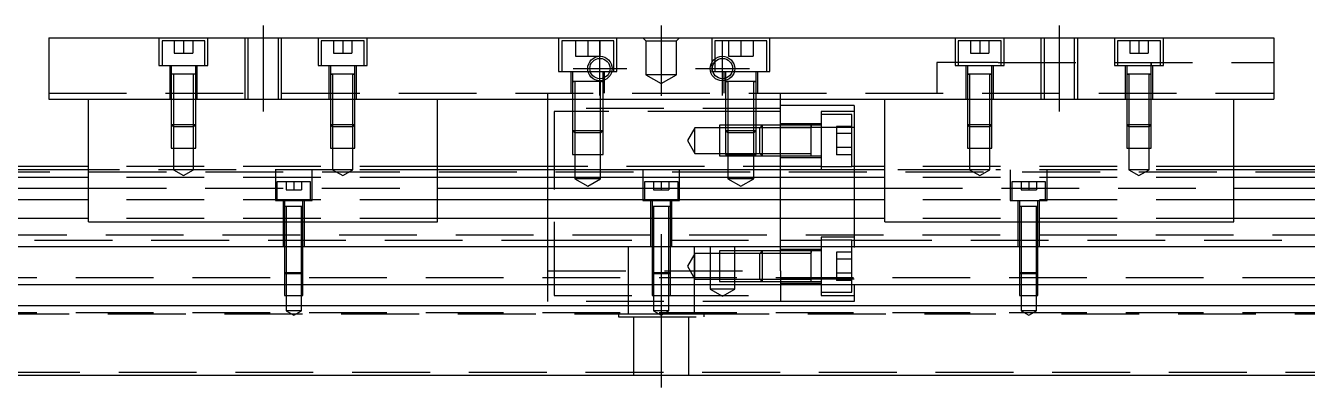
# Model space of a CAD drawing. Extents: x -12 to 700, y -267 to 102.
# Drawn here: x 156.2 to 365.5, y -224.6 to -165.6 of the extents above; entities that cross this region are included whole.
import ezdxf

# ---------------------------------------------------------------- set-up
doc = ezdxf.new("R2010")
doc.units = 0
doc.linetypes.add('CENTER', pattern=[50.8, 31.75, -6.35, 6.35, -6.35])
doc.linetypes.add('DASHED', pattern=[19.05, 12.7, -6.35])
doc.layers.get('0').update_dxf_attribs({"linetype": 'CONTINUOUS'})
doc.layers.add('CENTER', color=1, linetype='CENTER')

msp = doc.modelspace()

# ---------------------------------------------------------------- linework, layer by layer
at = {"color": 7, "linetype": 'CONTINUOUS'}
for p, q in [((160, -167.55), (360, -167.55)), ((160, -167.55), (160, -177.55)), ((360, -167.55), (360, -177.55)), ((160, -177.55), (360, -177.55)), ((166.5, -197.55), (166.5, -177.55)), ((223.5, -197.55), (223.5, -177.55)), ((241.5, -189.05), (241.5, -177.55)), ((279.5, -189.05), (279.5, -177.55)), ((296.5, -197.55), (296.5, -177.55)), ((353.5, -197.55), (353.5, -177.55)), ((291.5, -178.55), (279.5, -178.55)), ((291.5, -178.55), (291.5, -189.05)), ((166.5, -189.05), (0, -189.05)), ((166.5, -190.3), (0, -190.3)), ((166.5, -188.55), (60.5, -188.55)), ((241.5, -188.55), (223.5, -188.55)), ((296.5, -189.05), (223.5, -189.05)), ((296.5, -190.3), (223.5, -190.3)), ((296.5, -188.55), (291.5, -188.55)), ((465, -188.55), (353.5, -188.55)), ((520, -189.05), (353.5, -189.05)), ((520, -190.3), (353.5, -190.3)), ((0, -192.08), (166.5, -192.08)), ((223.5, -192.08), (296.5, -192.08)), ((353.5, -192.08), (520, -192.08)), ((166.5, -193.97), (0, -193.97)), ((296.5, -193.97), (223.5, -193.97)), ((520, -193.97), (353.5, -193.97)), ((166.5, -197.03), (0, -197.03)), ((166.5, -197.55), (223.5, -197.55)), ((296.5, -197.03), (223.5, -197.03)), ((296.5, -197.55), (353.5, -197.55)), ((520, -197.03), (353.5, -197.03)), ((0, -201.55), (520, -201.55)), ((520, -207.85), (0, -207.85)), ((520, -211.25), (0, -211.25)), ((0, -222.55), (520, -222.55))]:
    msp.add_line(p, q, dxfattribs=at)
at = {"color": 3, "linetype": 'DASHED'}
for p, q in [((178, -167.55), (178, -172.05)), ((185.5, -168.05), (178.5, -168.05)), ((178.5, -168.05), (178.5, -172.05)), ((180.5, -168.05), (180.5, -170.05)), ((182, -168.05), (182, -170.05)), ((183.5, -168.05), (183.5, -170.05)), ((185.5, -172.05), (185.5, -168.05)), ((186, -172.05), (186, -167.55)), ((192, -167.55), (192, -177.55)), ((192.5, -167.55), (192.5, -177.55)), ((197.5, -177.55), (197.5, -167.55)), ((198, -177.55), (198, -167.55)), ((204, -167.55), (204, -172.05)), ((211.5, -168.05), (204.5, -168.05)), ((204.5, -168.05), (204.5, -172.05)), ((206.5, -168.05), (206.5, -170.05)), ((208, -168.05), (208, -170.05)), ((209.5, -168.05), (209.5, -170.05)), ((211.5, -172.05), (211.5, -168.05)), ((212, -172.05), (212, -167.55)), ((243.25, -167.55), (243.25, -173.05)), ((252.25, -168.05), (243.75, -168.05)), ((243.75, -168.05), (243.75, -173.05)), ((246, -168.05), (246, -170.55)), ((248, -168.05), (248, -170.55)), ((250, -168.05), (250, -170.55)), ((252.25, -173.05), (252.25, -168.05)), ((252.75, -173.05), (252.75, -167.55)), ((257.5, -168.05), (257, -167.55)), ((257.5, -168.05), (257.5, -173.55)), ((257.5, -168.05), (262.5, -168.05)), ((262.5, -168.05), (263, -167.55)), ((262.5, -173.55), (262.5, -168.05)), ((268.25, -167.55), (268.25, -173.05)), ((277.25, -168.05), (268.75, -168.05)), ((268.75, -168.05), (268.75, -170.99)), ((271, -168.05), (271, -170.55)), ((273, -168.05), (273, -170.55)), ((275, -168.05), (275, -170.55)), ((277.25, -173.05), (277.25, -168.05)), ((277.75, -173.05), (277.75, -167.55)), ((308, -167.55), (308, -172.05)), ((315.5, -168.05), (308.5, -168.05)), ((308.5, -168.05), (308.5, -172.05)), ((310.5, -168.05), (310.5, -170.05)), ((312, -168.05), (312, -170.05)), ((313.5, -168.05), (313.5, -170.05)), ((315.5, -172.05), (315.5, -168.05)), ((316, -172.05), (316, -167.55)), ((322, -167.55), (322, -177.55)), ((322.5, -167.55), (322.5, -177.55)), ((327.5, -177.55), (327.5, -167.55)), ((328, -177.55), (328, -167.55)), ((334, -167.55), (334, -172.05)), ((341.5, -168.05), (334.5, -168.05)), ((334.5, -168.05), (334.5, -172.05)), ((336.5, -168.05), (336.5, -170.05)), ((338, -168.05), (338, -170.05)), ((339.5, -168.05), (339.5, -170.05)), ((341.5, -172.05), (341.5, -168.05)), ((342, -172.05), (342, -167.55)), ((180.5, -170.05), (182, -170.05)), ((182, -170.05), (183.5, -170.05)), ((206.5, -170.05), (208, -170.05)), ((208, -170.05), (209.5, -170.05)), ((246, -170.55), (248, -170.55)), ((248, -170.55), (250, -170.55)), ((268.75, -170.99), (268.75, -171.47)), ((268.75, -171.47), (268.75, -173.05)), ((271, -170.55), (273, -170.55)), ((273, -170.55), (275, -170.55)), ((305, -171.55), (305, -176.55)), ((315, -171.55), (305, -171.55)), ((310.5, -170.05), (312, -170.05)), ((312, -170.05), (313.5, -170.05)), ((315, -171.55), (360, -171.55)), ((336.5, -170.05), (338, -170.05)), ((338, -170.05), (339.5, -170.05)), ((340, -172.05), (340, -171.55)), ((340, -171.55), (340, -172.05)), ((178, -172.05), (186, -172.05)), ((179.75, -172.05), (179.75, -177.55)), ((180, -172.05), (180, -173.45)), ((180, -173.44), (180, -173.45)), ((184, -173.45), (180, -173.45)), ((180, -173.45), (180, -177.55)), ((180, -173.45), (180, -173.46)), ((180.35, -173.45), (180.35, -177.55)), ((183.65, -177.55), (183.65, -173.45)), ((184, -173.45), (184, -172.05)), ((184, -177.55), (184, -173.45)), ((184.25, -177.55), (184.25, -172.05)), ((204, -172.05), (212, -172.05)), ((205.75, -172.05), (205.75, -177.55)), ((206, -172.05), (206, -173.45)), ((206, -173.44), (206, -173.45)), ((206, -173.45), (206.22, -173.45)), ((206.22, -173.45), (206, -173.45)), ((206, -173.45), (206, -173.46)), ((206, -173.45), (206, -177.55)), ((209.78, -173.45), (206.22, -173.45)), ((206.35, -173.45), (206.35, -177.55)), ((209.65, -177.55), (209.65, -173.45)), ((209.78, -173.45), (210, -173.45)), ((210, -173.45), (209.78, -173.45)), ((210, -173.45), (210, -172.05)), ((210, -173.45), (210, -173.44)), ((210, -173.46), (210, -173.45)), ((210, -177.55), (210, -173.45)), ((210.25, -177.55), (210.25, -172.05)), ((243.25, -173.05), (252.75, -173.05)), ((245.25, -173.05), (245.25, -176.55)), ((245.5, -173.05), (245.5, -174.65)), ((250.5, -174.12), (250.5, -173.05)), ((250.75, -176.55), (250.75, -173.05)), ((262.5, -173.55), (257.5, -173.55)), ((257.5, -173.55), (260, -174.99)), ((260, -174.99), (262.5, -173.55)), ((268.25, -173.05), (277.75, -173.05)), ((270.25, -173.05), (270.25, -176.55)), ((270.5, -173.05), (270.5, -174.12)), ((275.5, -174.65), (275.5, -173.05)), ((275.75, -176.55), (275.75, -173.05)), ((308, -172.05), (316, -172.05)), ((309.75, -172.05), (309.75, -177.55)), ((310, -172.05), (310, -173.45)), ((310, -173.44), (310, -173.45)), ((310, -173.45), (310.22, -173.45)), ((310.22, -173.45), (310, -173.45)), ((310, -173.45), (310, -173.46)), ((310, -173.45), (310, -177.55)), ((313.78, -173.45), (310.22, -173.45)), ((310.35, -173.45), (310.35, -177.55)), ((313.65, -177.55), (313.65, -173.45)), ((313.78, -173.45), (314, -173.45)), ((314, -173.45), (313.78, -173.45)), ((314, -173.45), (314, -172.05)), ((314, -173.45), (314, -173.44)), ((314, -173.46), (314, -173.45)), ((314, -177.55), (314, -173.45)), ((314.25, -177.55), (314.25, -172.05)), ((334, -172.05), (342, -172.05)), ((335.75, -172.05), (335.75, -177.55)), ((336, -172.05), (336, -173.45)), ((336, -173.44), (336, -173.45)), ((336, -173.45), (336.22, -173.45)), ((336.22, -173.45), (336, -173.45)), ((336, -173.45), (336, -173.46)), ((336, -173.45), (336, -177.55)), ((339.78, -173.45), (336.22, -173.45)), ((336.35, -173.45), (336.35, -177.55)), ((339.65, -177.55), (339.65, -173.45)), ((339.78, -173.45), (340, -173.45)), ((340, -173.45), (339.78, -173.45)), ((340, -173.45), (340, -172.05)), ((340, -173.45), (340, -173.44)), ((340, -173.46), (340, -173.45)), ((340, -177.55), (340, -173.45)), ((340.25, -177.55), (340.25, -172.05)), ((245.5, -174.65), (245.76, -174.65)), ((245.76, -174.65), (245.5, -174.65)), ((245.5, -174.65), (245.5, -174.66)), ((245.5, -174.65), (245.5, -174.65)), ((245.5, -174.65), (245.5, -176.55)), ((250.01, -174.65), (245.76, -174.65)), ((245.9, -174.65), (245.9, -176.55)), ((250.24, -174.65), (250.01, -174.65)), ((250.1, -176.55), (250.1, -174.65)), ((250.24, -174.65), (250.5, -174.65)), ((250.5, -174.65), (250.24, -174.65)), ((250.5, -174.49), (250.5, -174.12)), ((250.5, -174.65), (250.5, -174.49)), ((250.5, -174.66), (250.5, -174.65)), ((250.5, -176.55), (250.5, -174.65)), ((250.5, -174.65), (250.5, -174.65)), ((270.5, -174.12), (270.5, -174.49)), ((270.5, -174.49), (270.5, -174.65)), ((270.5, -174.65), (270.76, -174.65)), ((270.76, -174.65), (270.5, -174.65)), ((270.5, -174.65), (270.5, -174.66)), ((270.5, -174.65), (270.5, -174.65)), ((270.5, -174.65), (270.5, -176.55)), ((275.24, -174.65), (270.76, -174.65)), ((270.9, -174.65), (270.9, -176.55)), ((275.1, -176.55), (275.1, -174.65)), ((275.24, -174.65), (275.5, -174.65)), ((275.5, -174.65), (275.24, -174.65)), ((275.5, -174.66), (275.5, -174.65)), ((275.5, -176.55), (275.5, -174.65)), ((275.5, -174.65), (275.5, -174.65)), ((160, -176.55), (360, -176.55)), ((180, -177.55), (180, -181.7)), ((180, -177.55), (180, -181.7)), ((180.35, -177.55), (180.35, -182.05)), ((183.65, -182.05), (183.65, -177.55)), ((184, -181.7), (184, -177.55)), ((184, -181.7), (184, -177.55)), ((206, -177.55), (206, -181.7)), ((206, -177.55), (206, -181.7)), ((206.35, -177.55), (206.35, -182.05)), ((209.65, -182.05), (209.65, -177.55)), ((210, -181.7), (210, -177.55)), ((210, -181.7), (210, -177.55)), ((241.5, -177.55), (241.5, -176.55)), ((245.5, -176.55), (245.5, -177.55)), ((245.5, -176.55), (245.5, -177.55)), ((245.5, -177.55), (245.5, -182.65)), ((245.5, -177.55), (245.5, -182.65)), ((245.9, -176.55), (245.9, -177.55)), ((245.9, -177.55), (245.9, -183.05)), ((250.1, -177.55), (250.1, -176.55)), ((250.1, -183.05), (250.1, -177.55)), ((250.5, -177.55), (250.5, -176.55)), ((250.5, -177.55), (250.5, -176.55)), ((250.5, -182.65), (250.5, -177.55)), ((250.5, -182.65), (250.5, -177.55)), ((270.5, -176.55), (270.5, -177.55)), ((270.5, -176.55), (270.5, -177.55)), ((270.5, -177.55), (270.5, -182.65)), ((270.5, -177.55), (270.5, -182.65)), ((270.9, -176.55), (270.9, -177.55)), ((270.9, -177.55), (270.9, -183.05)), ((275.1, -177.55), (275.1, -176.55)), ((275.1, -183.05), (275.1, -177.55)), ((275.5, -177.55), (275.5, -176.55)), ((275.5, -177.55), (275.5, -176.55)), ((275.5, -182.65), (275.5, -177.55)), ((275.5, -182.65), (275.5, -177.55)), ((279.5, -177.55), (279.5, -176.55)), ((310, -177.55), (310, -181.7)), ((310, -177.55), (310, -181.7)), ((310.35, -177.55), (310.35, -182.05)), ((313.65, -182.05), (313.65, -177.55)), ((314, -181.7), (314, -177.55)), ((314, -181.7), (314, -177.55)), ((336, -177.55), (336, -181.7)), ((336, -177.55), (336, -181.7)), ((336.35, -177.55), (336.35, -182.05)), ((339.65, -182.05), (339.65, -177.55)), ((340, -181.7), (340, -177.55)), ((340, -181.7), (340, -177.55)), ((279.5, -179.05), (241.5, -179.05)), ((242.5, -179.55), (242.5, -197.55)), ((245.5, -179.55), (242.5, -179.55)), ((245.9, -179.55), (245.5, -179.55)), ((248.5, -179.55), (245.9, -179.55)), ((250.1, -179.55), (248.5, -179.55)), ((250.5, -179.55), (250.1, -179.55)), ((270.5, -179.55), (250.5, -179.55)), ((270.9, -179.55), (270.5, -179.55)), ((271.5, -179.55), (270.9, -179.55)), ((275.1, -179.55), (271.5, -179.55)), ((275.5, -179.55), (275.1, -179.55)), ((279.5, -179.55), (275.5, -179.55)), ((286.1, -179.55), (286.1, -189.05)), ((291.5, -179.55), (286.1, -179.55)), ((180, -181.7), (184, -181.7)), ((180, -181.7), (180, -185.55)), ((180, -181.7), (180.35, -182.05)), ((183.65, -182.05), (180.35, -182.05)), ((180.35, -182.05), (180.35, -185.55)), ((183.65, -182.05), (184, -181.7)), ((183.65, -185.55), (183.65, -182.05)), ((184, -185.55), (184, -181.7)), ((206, -181.7), (210, -181.7)), ((206, -181.7), (206, -185.55)), ((206, -181.7), (206.35, -182.05)), ((209.65, -182.05), (206.35, -182.05)), ((206.35, -182.05), (206.35, -185.55)), ((209.65, -182.05), (210, -181.7)), ((209.65, -185.55), (209.65, -182.05)), ((210, -185.55), (210, -181.7)), ((269.5, -181.8), (269.5, -186.8)), ((270.5, -181.8), (269.5, -181.8)), ((270.9, -181.8), (270.5, -181.8)), ((271.5, -181.8), (270.9, -181.8)), ((275.1, -181.8), (271.5, -181.8)), ((275.5, -181.8), (275.1, -181.8)), ((276.5, -181.8), (275.5, -181.8)), ((276.5, -181.8), (276.1, -182.2)), ((276.5, -181.8), (276.5, -186.8)), ((279.5, -181.8), (276.5, -181.8)), ((279.5, -181.8), (276.5, -181.8)), ((286.1, -181.55), (279.5, -181.55)), ((284.5, -181.8), (279.5, -181.8)), ((284.5, -182.2), (284.5, -181.8)), ((284.5, -182.06), (284.5, -181.8)), ((284.5, -181.8), (284.5, -182.06)), ((284.5, -182.06), (284.5, -181.8)), ((285, -181.8), (284.5, -181.8)), ((284.5, -184.15), (284.5, -182.06)), ((285.1, -181.8), (285, -181.8)), ((285.35, -181.8), (285.1, -181.8)), ((286.1, -181.8), (285.35, -181.8)), ((288.65, -180.05), (286.1, -180.05)), ((288.6, -181.99), (288.6, -183.15)), ((291.1, -181.99), (288.6, -181.99)), ((289, -180.05), (288.65, -180.05)), ((291.1, -180.05), (289, -180.05)), ((291.1, -188.55), (291.1, -180.05)), ((310, -181.7), (314, -181.7)), ((310, -181.7), (310, -185.55)), ((310, -181.7), (310.35, -182.05)), ((313.65, -182.05), (310.35, -182.05)), ((310.35, -182.05), (310.35, -185.55)), ((313.65, -182.05), (314, -181.7)), ((313.65, -185.55), (313.65, -182.05)), ((314, -185.55), (314, -181.7)), ((336, -181.7), (340, -181.7)), ((336, -181.7), (336, -185.55)), ((336, -181.7), (336.35, -182.05)), ((339.65, -182.05), (336.35, -182.05)), ((336.35, -182.05), (336.35, -185.55)), ((339.65, -182.05), (340, -181.7)), ((339.65, -185.55), (339.65, -182.05)), ((340, -185.55), (340, -181.7)), ((245.5, -182.65), (248.5, -182.65)), ((245.5, -182.65), (245.5, -186.55)), ((245.5, -182.65), (245.9, -183.05)), ((248.5, -183.05), (245.9, -183.05)), ((245.9, -183.05), (245.9, -186.55)), ((248.5, -182.65), (250.5, -182.65)), ((250.1, -183.05), (248.5, -183.05)), ((250.1, -183.05), (250.5, -182.65)), ((250.1, -186.55), (250.1, -183.05)), ((250.5, -186.55), (250.5, -182.65)), ((265.5, -182.2), (264.29, -184.3)), ((265.5, -186.4), (265.5, -182.2)), ((269.5, -182.2), (265.5, -182.2)), ((276.1, -182.2), (269.5, -182.2)), ((270.5, -182.65), (271.5, -182.65)), ((270.5, -182.65), (270.5, -186.55)), ((270.5, -182.65), (270.9, -183.05)), ((271.5, -183.05), (270.9, -183.05)), ((270.9, -183.05), (270.9, -186.55)), ((271.5, -182.65), (275.5, -182.65)), ((275.1, -183.05), (271.5, -183.05)), ((275.1, -183.05), (275.5, -182.65)), ((275.1, -186.55), (275.1, -183.05)), ((275.5, -186.55), (275.5, -182.65)), ((276.1, -186.4), (276.1, -182.2)), ((279.5, -182.2), (276.1, -182.2)), ((285, -182.18), (279.5, -182.18)), ((284.5, -182.2), (279.5, -182.2)), ((284.5, -186.54), (284.5, -184.15)), ((289, -182.18), (285, -182.18)), ((288.6, -183.15), (288.6, -185.45)), ((291.1, -183.15), (288.6, -183.15)), ((291.5, -182.18), (289, -182.18)), ((180, -185.55), (184, -185.55)), ((180.35, -185.55), (180.35, -189.05)), ((183.65, -189.05), (183.65, -185.55)), ((206, -185.55), (210, -185.55)), ((206.35, -185.55), (206.35, -189.05)), ((209.65, -189.05), (209.65, -185.55)), ((264.29, -184.3), (265.5, -186.4)), ((288.6, -185.45), (288.6, -186.61)), ((291.1, -185.45), (288.6, -185.45)), ((310, -185.55), (314, -185.55)), ((310.35, -185.55), (310.35, -189.05)), ((313.65, -189.05), (313.65, -185.55)), ((336, -185.55), (340, -185.55)), ((336.35, -185.55), (336.35, -189.05)), ((339.65, -189.05), (339.65, -185.55)), ((245.5, -186.55), (250.5, -186.55)), ((245.9, -186.55), (245.9, -190.55)), ((250.1, -190.55), (250.1, -186.55)), ((265.5, -186.4), (269.5, -186.4)), ((269.5, -186.4), (276.1, -186.4)), ((269.5, -186.8), (276.5, -186.8)), ((270.5, -186.55), (275.5, -186.55)), ((270.9, -186.55), (270.9, -190.55)), ((275.1, -190.55), (275.1, -186.55)), ((276.1, -186.4), (276.5, -186.8)), ((276.1, -186.4), (279.5, -186.4)), ((276.5, -186.8), (279.5, -186.8)), ((276.5, -186.8), (279.5, -186.8)), ((279.5, -186.4), (284.5, -186.4)), ((279.5, -186.8), (284.5, -186.8)), ((279.5, -187.05), (286.1, -187.05)), ((284.5, -186.8), (284.5, -186.4)), ((284.5, -186.8), (284.5, -186.54)), ((284.5, -186.8), (286.1, -186.8)), ((291.1, -186.61), (288.6, -186.61)), ((465, -189.43), (55, -189.43)), ((223.5, -188.55), (166.5, -188.55)), ((209.65, -189.05), (166.5, -189.05)), ((223.5, -190.3), (166.5, -190.3)), ((180.35, -189.05), (182, -190)), ((182, -190), (183.65, -189.05)), ((197, -189.05), (197, -194.05)), ((203, -194.05), (203, -189.05)), ((206.35, -189.05), (208, -190)), ((208, -190), (209.65, -189.05)), ((223.5, -189.05), (208.65, -189.05)), ((242.5, -188.55), (241.5, -188.55)), ((241.5, -197.55), (241.5, -189.05)), ((286.1, -188.55), (242.5, -188.55)), ((257, -189.05), (257, -194.05)), ((263, -194.05), (263, -189.05)), ((279.5, -197.55), (279.5, -189.05)), ((286.1, -188.55), (291.1, -188.55)), ((291.5, -188.55), (291.1, -188.55)), ((291.5, -189.05), (291.5, -207.85)), ((353.5, -188.55), (296.5, -188.55)), ((311.35, -189.05), (296.5, -189.05)), ((353.5, -190.3), (296.5, -190.3)), ((313.65, -189.05), (310.35, -189.05)), ((310.35, -189.05), (312, -190)), ((312, -190), (313.65, -189.05)), ((353.5, -189.05), (314.65, -189.05)), ((317, -189.05), (317, -194.05)), ((323, -194.05), (323, -189.05)), ((339.65, -189.05), (336.35, -189.05)), ((336.35, -189.05), (338, -190)), ((338, -190), (339.65, -189.05)), ((166.5, -192.08), (223.5, -192.08)), ((202.75, -191.05), (197.25, -191.05)), ((197.25, -191.05), (197.25, -194.05)), ((198.75, -191.05), (198.75, -192.35)), ((198.75, -192.35), (200, -192.35)), ((200, -191.05), (200, -192.35)), ((200, -192.35), (201.25, -192.35)), ((201.25, -191.05), (201.25, -192.35)), ((202.75, -194.05), (202.75, -191.05)), ((250.1, -190.55), (245.9, -190.55)), ((245.9, -190.55), (248, -191.76)), ((248, -191.76), (250.1, -190.55)), ((262.75, -191.05), (257.25, -191.05)), ((257.25, -191.05), (257.25, -194.05)), ((258.75, -191.05), (258.75, -192.35)), ((258.75, -192.35), (260, -192.35)), ((260, -191.05), (260, -192.35)), ((260, -192.35), (261.25, -192.35)), ((261.25, -191.05), (261.25, -192.35)), ((262.75, -194.05), (262.75, -191.05)), ((275.1, -190.55), (270.9, -190.55)), ((270.9, -190.55), (273, -191.76)), ((273, -191.76), (275.1, -190.55)), ((296.5, -192.08), (353.5, -192.08)), ((322.75, -191.05), (317.25, -191.05)), ((317.25, -191.05), (317.25, -194.05)), ((318.75, -191.05), (318.75, -192.35)), ((318.75, -192.35), (320, -192.35)), ((320, -191.05), (320, -192.35)), ((320, -192.35), (321.25, -192.35)), ((321.25, -191.05), (321.25, -192.35)), ((322.75, -194.05), (322.75, -191.05)), ((223.5, -193.97), (166.5, -193.97)), ((197, -194.05), (203, -194.05)), ((198.25, -194.05), (198.25, -201.55)), ((198.5, -194.05), (198.5, -195.05)), ((201.5, -195.05), (201.5, -194.05)), ((201.75, -201.55), (201.75, -194.05)), ((257, -194.05), (263, -194.05)), ((258.25, -194.05), (258.25, -201.55)), ((258.5, -194.05), (258.5, -195.05)), ((261.5, -195.05), (261.5, -194.05)), ((261.75, -201.55), (261.75, -194.05)), ((353.5, -193.97), (296.5, -193.97)), ((317, -194.05), (323, -194.05)), ((318.25, -194.05), (318.25, -201.55)), ((318.5, -194.05), (318.5, -195.05)), ((321.5, -195.05), (321.5, -194.05)), ((321.75, -201.55), (321.75, -194.05)), ((198.5, -195.04), (198.5, -195.05)), ((201.5, -195.05), (198.5, -195.05)), ((198.5, -195.05), (198.5, -195.06)), ((198.5, -195.05), (198.5, -201.55)), ((198.75, -195.05), (198.75, -201.55)), ((201.25, -201.55), (201.25, -195.05)), ((201.5, -201.55), (201.5, -195.05)), ((258.5, -195.04), (258.5, -195.05)), ((261.5, -195.05), (258.5, -195.05)), ((258.5, -195.05), (258.5, -195.06)), ((258.5, -195.05), (258.5, -201.55)), ((258.75, -195.05), (258.75, -201.55)), ((261.25, -201.55), (261.25, -195.05)), ((261.5, -201.55), (261.5, -195.05)), ((318.5, -195.04), (318.5, -195.05)), ((321.5, -195.05), (318.5, -195.05)), ((318.5, -195.05), (318.5, -195.06)), ((318.5, -195.05), (318.5, -201.55)), ((318.75, -195.05), (318.75, -201.55)), ((321.25, -201.55), (321.25, -195.05)), ((321.5, -201.55), (321.5, -195.05)), ((223.5, -197.03), (166.5, -197.03)), ((241.5, -201.55), (241.5, -197.55)), ((242.5, -197.55), (242.5, -201.55)), ((279.5, -201.55), (279.5, -197.55)), ((353.5, -197.03), (296.5, -197.03)), ((55, -199.68), (465, -199.68)), ((81.5, -200.55), (241.5, -200.55)), ((241.5, -200.55), (242.5, -200.55)), ((242.5, -200.55), (279.5, -200.55)), ((242.5, -200.55), (279.5, -200.55)), ((279.5, -200.55), (286.1, -200.55)), ((279.5, -200.55), (286.1, -200.55)), ((286.1, -200.05), (286.1, -209.55)), ((291.5, -200.05), (286.1, -200.05)), ((288.5, -200.55), (286.1, -200.55)), ((288.75, -200.55), (288.5, -200.55)), ((291.1, -200.55), (288.75, -200.55)), ((291.1, -201.55), (291.1, -200.55)), ((291.1, -200.55), (291.25, -200.55)), ((291.1, -200.55), (291.25, -200.55)), ((291.25, -200.55), (291.5, -200.55)), ((291.25, -200.55), (291.5, -200.55)), ((291.5, -200.55), (465, -200.55)), ((198.5, -201.55), (198.5, -205.8)), ((198.5, -201.55), (198.5, -205.8)), ((198.75, -201.55), (198.75, -206.05)), ((201.25, -206.05), (201.25, -201.55)), ((201.5, -205.8), (201.5, -201.55)), ((201.5, -205.8), (201.5, -201.55)), ((241.5, -205.55), (241.5, -201.55)), ((242.5, -201.55), (242.5, -207.85)), ((254.64, -212.55), (254.64, -201.55)), ((258.5, -201.55), (258.5, -205.8)), ((258.5, -201.55), (258.5, -205.8)), ((258.75, -201.55), (258.75, -206.05)), ((261.25, -206.05), (261.25, -201.55)), ((261.5, -205.8), (261.5, -201.55)), ((261.5, -205.8), (261.5, -201.55)), ((265.5, -202.7), (264.29, -204.8)), ((265.36, -201.55), (265.36, -212.55)), ((265.5, -206.9), (265.5, -202.7)), ((269.5, -202.7), (265.5, -202.7)), ((268, -201.55), (268, -208.55)), ((269.5, -202.3), (269.5, -207.3)), ((276.5, -202.3), (269.5, -202.3)), ((276.1, -202.7), (269.5, -202.7)), ((272, -208.55), (272, -201.55)), ((276.5, -202.3), (276.1, -202.7)), ((276.1, -206.9), (276.1, -202.7)), ((279.5, -202.7), (276.1, -202.7)), ((276.5, -202.3), (276.5, -207.3)), ((279.5, -202.3), (276.5, -202.3)), ((279.5, -202.3), (276.5, -202.3)), ((279.5, -205.55), (279.5, -201.55)), ((286.1, -202.05), (279.5, -202.05)), ((284.5, -202.3), (279.5, -202.3)), ((284.5, -202.7), (279.5, -202.7)), ((284.5, -202.7), (284.5, -202.3)), ((284.5, -202.56), (284.5, -202.3)), ((284.5, -202.3), (284.5, -202.56)), ((284.5, -202.56), (284.5, -202.3)), ((286.1, -202.3), (284.5, -202.3)), ((284.5, -204.65), (284.5, -202.56)), ((288.6, -202.49), (288.6, -203.65)), ((291.1, -202.49), (288.6, -202.49)), ((291.1, -206.05), (291.1, -201.55)), ((318.5, -201.55), (318.5, -205.8)), ((318.5, -201.55), (318.5, -205.8)), ((318.75, -201.55), (318.75, -206.05)), ((321.25, -206.05), (321.25, -201.55)), ((321.5, -205.8), (321.5, -201.55)), ((321.5, -205.8), (321.5, -201.55)), ((264.29, -204.8), (265.5, -206.9)), ((284.5, -207.04), (284.5, -204.65)), ((291.1, -203.65), (288.6, -203.65)), ((288.6, -203.65), (288.6, -205.95)), ((520, -206.7), (0, -206.7)), ((198.5, -205.8), (201.5, -205.8)), ((198.5, -205.8), (198.5, -207.85)), ((198.5, -205.8), (198.75, -206.05)), ((201.25, -206.05), (198.75, -206.05)), ((198.75, -206.05), (198.75, -209.55)), ((201.25, -206.05), (201.5, -205.8)), ((201.25, -209.55), (201.25, -206.05)), ((201.5, -207.85), (201.5, -205.8)), ((241.5, -207.85), (241.5, -205.55)), ((241.5, -205.55), (279.5, -205.55)), ((258.5, -205.8), (261.5, -205.8)), ((258.5, -205.8), (258.5, -207.85)), ((258.5, -205.8), (258.75, -206.05)), ((261.25, -206.05), (258.75, -206.05)), ((258.75, -206.05), (258.75, -209.55)), ((261.25, -206.05), (261.5, -205.8)), ((261.25, -209.55), (261.25, -206.05)), ((261.5, -207.85), (261.5, -205.8)), ((265.5, -206.9), (269.5, -206.9)), ((269.5, -206.9), (276.1, -206.9)), ((276.1, -206.9), (279.5, -206.9)), ((276.1, -206.9), (276.5, -207.3)), ((279.5, -205.55), (279.5, -207.85)), ((279.5, -206.9), (284.5, -206.9)), ((288.5, -206.92), (279.5, -206.92)), ((284.5, -207.3), (284.5, -206.9)), ((284.5, -207.3), (284.5, -207.04)), ((291.5, -206.92), (288.5, -206.92)), ((291.1, -205.95), (288.6, -205.95)), ((288.6, -205.95), (288.6, -207.11)), ((291.1, -207.11), (288.6, -207.11)), ((291.1, -207.85), (291.1, -206.05)), ((318.5, -205.8), (321.5, -205.8)), ((318.5, -205.8), (318.5, -207.85)), ((318.5, -205.8), (318.75, -206.05)), ((321.25, -206.05), (318.75, -206.05)), ((318.75, -206.05), (318.75, -209.55)), ((321.25, -206.05), (321.5, -205.8)), ((321.25, -209.55), (321.25, -206.05)), ((321.5, -207.85), (321.5, -205.8)), ((198.5, -207.85), (198.5, -209.55)), ((201.5, -209.55), (201.5, -207.85)), ((279.5, -207.83), (241.5, -207.83)), ((241.5, -210.55), (241.5, -207.85)), ((242.5, -207.85), (242.5, -209.55)), ((258.5, -207.85), (258.5, -209.55)), ((261.5, -209.55), (261.5, -207.85)), ((272, -208.55), (268, -208.55)), ((268, -208.55), (270, -209.7)), ((269.5, -207.3), (276.5, -207.3)), ((270, -209.7), (272, -208.55)), ((276.5, -207.3), (279.5, -207.3)), ((276.5, -207.3), (279.5, -207.3)), ((279.5, -207.3), (284.5, -207.3)), ((279.5, -207.55), (286.1, -207.55)), ((279.5, -207.85), (279.5, -210.55)), ((284.5, -207.3), (284.5, -207.3)), ((284.5, -207.3), (284.5, -207.3)), ((284.5, -207.3), (286.1, -207.3)), ((286.1, -209.05), (288.5, -209.05)), ((288.5, -209.05), (291.1, -209.05)), ((291.1, -209.05), (291.1, -207.85)), ((291.5, -207.85), (291.5, -210.55)), ((318.5, -207.85), (318.5, -209.55)), ((321.5, -209.55), (321.5, -207.85)), ((198.5, -209.55), (201.5, -209.55)), ((198.75, -209.55), (198.75, -212.05)), ((201.25, -212.05), (201.25, -209.55)), ((279.5, -210.55), (241.5, -210.55)), ((242.5, -209.55), (279.5, -209.55)), ((258.5, -209.55), (261.5, -209.55)), ((258.75, -209.55), (258.75, -212.05)), ((261.25, -212.05), (261.25, -209.55)), ((291.5, -210.55), (279.5, -210.55)), ((286.1, -209.55), (291.5, -209.55)), ((318.5, -209.55), (321.5, -209.55)), ((318.75, -209.55), (318.75, -212.05)), ((321.25, -212.05), (321.25, -209.55)), ((520, -212.4), (0, -212.4)), ((55.36, -212.55), (314.64, -212.55)), ((201.25, -212.05), (198.75, -212.05)), ((198.75, -212.05), (200, -212.77)), ((200, -212.77), (201.25, -212.05)), ((253, -212.55), (267, -212.55)), ((253, -212.55), (253, -213.05)), ((253, -213.05), (267, -213.05)), ((255.5, -213.05), (255.5, -222.55)), ((261.25, -212.05), (258.75, -212.05)), ((258.75, -212.05), (260, -212.77)), ((260, -212.77), (261.25, -212.05)), ((264.5, -222.55), (264.5, -213.05)), ((267, -213.05), (267, -212.55)), ((321.25, -212.05), (318.75, -212.05)), ((318.75, -212.05), (320, -212.77)), ((320, -212.77), (321.25, -212.05)), ((325.36, -212.55), (520, -212.55)), ((0, -222.05), (520, -222.05))]:
    msp.add_line(p, q, dxfattribs=at)
at = {"color": 3, "linetype": 'CONTINUOUS'}
for centre in [(250, -172.55), (270, -172.55)]:
    msp.add_circle(centre, 2, dxfattribs=at)
at = {"color": 7, "linetype": 'CONTINUOUS'}
for centre in [(250, -172.55), (270, -172.55)]:
    msp.add_circle(centre, 1.65, dxfattribs=at)
at = {"layer": 'CENTER', "color": 1, "linetype": 'CENTER'}
for p, q in [((195, -165.55), (195, -179.55)), ((260, -165.55), (260, -176.99)), ((325, -165.55), (325, -179.55)), ((250, -176.95), (250, -168.15)), ((270, -176.95), (270, -168.15)), ((245.6, -172.55), (254.4, -172.55)), ((265.6, -172.55), (274.4, -172.55)), ((260, -199.55), (260, -224.55))]:
    msp.add_line(p, q, dxfattribs=at)

doc.saveas('drawing.dxf')
